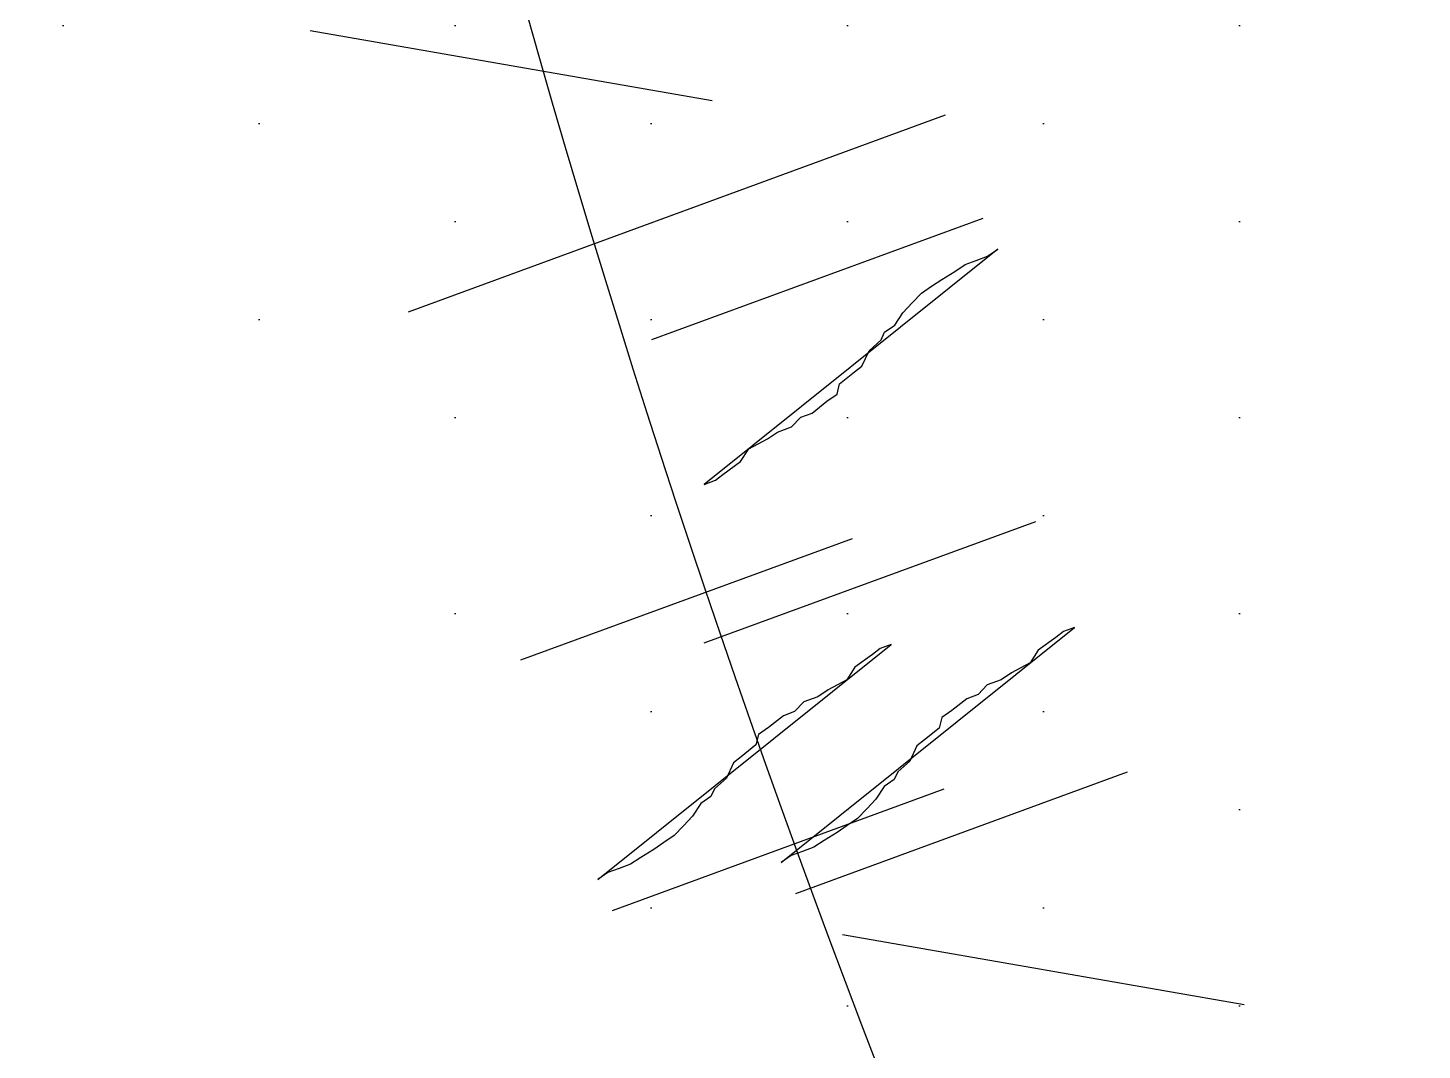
# Model space of a CAD drawing. Extents: x 3694 to 117786, y 20013 to 108631.
# Drawn here: x 25842.6 to 25922.1, y 31781.5 to 31839.8 of the extents above; entities that cross this region are included whole.
import ezdxf

# ---------------------------------------------------------------- set-up
doc = ezdxf.new("R2010")
doc.units = 0
doc.header["$LTSCALE"] = 1000
doc.header["$MEASUREMENT"] = 0
doc.layers.add('家具', color=253, linetype='Continuous')

msp = doc.modelspace()

# ---------------------------------------------------------------- hatches: boundary and pattern name
at = {"layer": '家具'}
h = msp.add_hatch(dxfattribs=at)
h.set_pattern_fill('DOTS', color=8, scale=335.28, angle=-90, style=0)
h.set_pattern_definition([(270, (-1566.307, 12540.708), (-20.955, -10.4775), [0, -20.955])])
edge = h.paths.add_edge_path()
edge.add_spline(control_points=[(25662.777, 31423.875), (25660.953, 31432.931), (25659.17, 31441.962), (25653.734, 31470.369), (25650.301, 31489.66), (25644.358, 31528.062), (25641.902, 31547.102), (25637.306, 31591.673), (25635.43, 31617.278), (25630.671, 31694.982), (25628.646, 31748.087), (25621.734, 31828.789), (25618.792, 31855.841), (25612.716, 31896.461), (25610.413, 31910.007), (25605.131, 31937.078), (25602.127, 31950.665), (25594.767, 31980.141), (25590.333, 31995.866), (25582.625, 32021.996), (25579.416, 32032.546), (25576.24, 32042.985)], knot_values=[0.007594, 0.007594, 0.007594, 0.007594, 1.009332, 1.009332, 3.166904, 3.166904, 5.324476, 5.324476, 8.146714, 8.146714, 13.786985, 13.786985, 16.607121, 16.607121, 18.017189, 18.017189, 19.427256, 19.427256, 21.1184, 21.1184, 22.28816, 22.28816, 22.28816, 22.28816], degree=3, periodic=0)
edge.add_ellipse((27492.811, 32604.789), major_axis=(-1412.244, 1412.244), ratio=1, start_angle=48.557148, end_angle=61.337437, ccw=False)
edge.add_ellipse((27492.811, 32356.958), major_axis=(-1412.244, 1412.244), ratio=1, start_angle=28.662563, end_angle=41.442852, ccw=False)
edge.add_spline(control_points=[(25576.24, 32918.763), (25579.416, 32929.201), (25582.625, 32939.752), (25590.333, 32965.882), (25594.767, 32981.607), (25602.127, 33011.082), (25605.131, 33024.669), (25610.413, 33051.74), (25612.716, 33065.287), (25618.792, 33105.906), (25621.734, 33132.958), (25626.823, 33192.378), (25628.665, 33224.642), (25630.386, 33256.515)], knot_values=[0.007594, 0.007594, 0.007594, 0.007594, 1.177354, 1.177354, 2.868498, 2.868498, 4.278566, 4.278566, 5.688634, 5.688634, 8.508769, 8.508769, 11.917873, 11.917873, 11.917873, 11.917873], degree=3, periodic=0)
edge.add_ellipse((25636.152, 33278.944), major_axis=(16.375, 16.375), ratio=1, start_angle=210.58246, end_angle=224.19648)
edge.add_ellipse((25771.723, 33642.901), major_axis=(-290.107, 290.107), ratio=1, start_angle=115.65651, end_angle=125.45708)
edge.add_ellipse((24991.425, 33119.497), major_axis=(-510.616, 510.616), ratio=1, start_angle=213.721551, end_angle=234.469816, ccw=False)
edge.add_ellipse((21224.429, 32647.692), major_axis=(-3173.046, 3173.046), ratio=1, start_angle=218.357975, end_angle=229.22468, ccw=False)
edge.add_ellipse((24683.472, 31745.345), major_axis=(-756.088, 756.088), ratio=1, start_angle=220.522212, end_angle=246.006973, ccw=False)
edge.add_ellipse((25763.129, 31635.847), major_axis=(-20.775, 20.775), ratio=1, start_angle=-17.31395, end_angle=60.65031)
edge.add_ellipse((26021.409, 31879.249), major_axis=(269.526, 269.526), ratio=1, start_angle=176.25132, end_angle=213.93034)
edge.add_ellipse((26296.874, 31659.291), major_axis=(-269.545, 269.545), ratio=1, start_angle=68.84747, end_angle=70.56357)
edge.add_ellipse((26012.173, 29992.039), major_axis=(1063.437, 1063.437), ratio=1, start_angle=47.255077, end_angle=54.694715)
edge.add_ellipse((25808.486, 31263.72), major_axis=(153.102, 153.102), ratio=1, start_angle=58.23516, end_angle=87.29579)
edge = h.paths.add_edge_path()
edge.add_ellipse((25722.494, 31307.444), major_axis=(-59.621, 59.621), ratio=1, start_angle=82.28214, end_angle=111.86653, ccw=False)
edge.add_ellipse((25771.286, 31335.437), major_axis=(99.196, 99.196), ratio=1, start_angle=154.31922, end_angle=169.30677, ccw=False)
edge.add_ellipse((25896.084, 32846.249), major_axis=(1116.039, 1116.039), ratio=1, start_angle=215.621951, end_angle=236.675883)
edge.add_spline(control_points=[(26215.496, 31300.59), (26215.694, 31298.404), (26216.548, 31288.817), (26217.136, 31278.805), (26217.991, 31269.406)], knot_values=[0, 0, 0, 0, 0.241803, 1.05283, 1.05283, 1.05283, 1.05283], degree=3, periodic=0)
edge.add_ellipse((26255.903, 31272.706), major_axis=(-26.909, 26.909), ratio=1, start_angle=49.72716, end_angle=121.22323)
edge.add_ellipse((25925.72, 35279.249), major_axis=(2868.191, 2868.191), ratio=1, start_angle=221.659547, end_angle=229.540688, ccw=False)
edge = h.paths.add_edge_path()
edge.add_ellipse((25722.494, 33654.304), major_axis=(59.621, 59.621), ratio=1, start_angle=68.13347, end_angle=97.71786, ccw=False)
edge.add_ellipse((25925.72, 29682.499), major_axis=(-2868.191, 2868.191), ratio=1, start_angle=310.455896, end_angle=318.340453, ccw=False)
edge.add_ellipse((26256.079, 33689.006), major_axis=(-26.909, 26.909), ratio=1, start_angle=-31.32365, end_angle=40.01653)
edge.add_spline(control_points=[(26218.167, 33692.312), (26217.831, 33688.615), (26217.556, 33685.18), (26217.31, 33681.917)], knot_values=[0, 0, 0, 0, 0.318986, 0.318986, 0.318986, 0.318986], degree=3, periodic=0)
edge.add_ellipse((25787.822, 30136.051), major_axis=(-2525.632, 2525.632), ratio=1, start_angle=-51.906227, end_angle=-42.875408)
edge = h.paths.add_edge_path()
edge.add_ellipse((25936.381, 33218.451), major_axis=(221.162, 221.162), ratio=1, start_angle=249.06802, end_angle=320.144, ccw=False)
edge.add_ellipse((25845.658, 32959.009), major_axis=(-155.448, 155.448), ratio=1, start_angle=155.11893, end_angle=218.17184, ccw=False)
edge.add_ellipse((26469.11, 32583.909), major_axis=(405.324, 405.324), ratio=1, start_angle=117.886425, end_angle=164.473767)
edge.add_ellipse((25759.097, 32002.767), major_axis=(258.823, 258.823), ratio=1, start_angle=319.49374, end_angle=369.80173, ccw=False)
edge.add_ellipse((26033.543, 31769.302), major_axis=(196.089, 196.089), ratio=1, start_angle=323.30763, end_angle=385.96152, ccw=False)
edge.add_ellipse((25947.612, 31313.071), major_axis=(433.678, 433.678), ratio=1, start_angle=340.121822, end_angle=369.018877, ccw=False)
edge.add_ellipse((10815.442, 32429.689), major_axis=(-11109.226, 11109.226), ratio=1, start_angle=221.285609, end_angle=221.8758327, ccw=False)
edge.add_spline(control_points=[(26493.258, 31411.896), (26486.23, 31411.454), (26479.085, 31411.354), (26471.579, 31411.634)], knot_values=[2.29351, 2.29351, 2.29351, 2.29351, 2.979733, 2.979733, 2.979733, 2.979733], degree=3, periodic=0)
edge.add_spline(control_points=[(26471.579, 31411.634), (26467.36, 31411.792), (26456.005, 31412.52), (26440.029, 31414.579), (26443.69, 31428.325), (26439.951, 31432.101), (26437.174, 31433.679)], knot_values=[2.979733, 2.979733, 2.979733, 2.979733, 3.365456, 3.990522, 4.278466, 4.605763, 4.605763, 4.605763, 4.605763], degree=3, periodic=0)
edge.add_spline(control_points=[(26437.174, 31433.679), (26434.388, 31435.261), (26430.808, 31436.41), (26427.229, 31437.558)], knot_values=[4.605763, 4.605763, 4.605763, 4.605763, 4.934211, 4.934211, 4.934211, 4.934211], degree=3, periodic=0)
edge.add_ellipse((26012.173, 29992.039), major_axis=(-1063.437, 1063.437), ratio=1, start_angle=-61.020506, end_angle=-52.795633)
edge.add_ellipse((26083.494, 31751.848), major_axis=(-212.583, 212.583), ratio=1, start_angle=161.18693, end_angle=194.36645)
edge.add_ellipse((26083.397, 31433.228), major_axis=(217.18, 217.18), ratio=1, start_angle=347.58973, end_angle=388.97478)
edge.add_ellipse((25731.362, 31559.842), major_axis=(331.087, 331.087), ratio=1, start_angle=336.10373, end_angle=362.15361)
edge.add_ellipse((26298.481, 31544.487), major_axis=(-308.614, 308.614), ratio=1, start_angle=-10.26045, end_angle=-2.05338)
edge.add_spline(control_points=[(26001.123, 31863.961), (25992.171, 31856.912), (25969.728, 31839.24), (25979.505, 31902.483), (25956.491, 31937.537), (25929.265, 31997.138), (25961.862, 32062.768), (25942.62, 32144.534), (25926.684, 32231.365), (25867.001, 32267.501), (25858.378, 32323.045), (25825.52, 32311.225), (25824.034, 32328.39), (25823.354, 32337.327)], knot_values=[28.726228, 28.726228, 28.726228, 28.726228, 29.65137, 31.045535, 32.970907, 34.80046, 37.537981, 40.132447, 43.737998, 46.299248, 47.538816, 48.20545, 48.984057, 48.984057, 48.984057, 48.984057], degree=3, periodic=0)
edge.add_ellipse((32110.242, 32499.066), major_axis=(-4446.972, 4446.972), ratio=1, start_angle=42.8462664, end_angle=46.4736959, ccw=False)
edge.add_spline(control_points=[(25825.716, 32735.411), (25827.118, 32749.297), (25830.295, 32773.805), (25873.863, 32804.819), (25894.591, 32873.398), (25930.041, 32937.043), (25918.779, 33008.53), (25955.538, 33031.184), (25987.898, 33118.038), (25988.469, 33096.799)], knot_values=[0, 0, 0, 0, 1.426784, 2.507846, 5.446644, 8.794162, 10.36551, 12.195062, 14.476347, 14.476347, 14.476347, 14.476347], degree=3, periodic=0)
edge.add_ellipse((25595.369, 33351.181), major_axis=(-331.087, 331.087), ratio=1, start_angle=192.09233, end_angle=216.81003)
edge.add_ellipse((25910.204, 33553.267), major_axis=(217.18, 217.18), ratio=1, start_angle=253.93898, end_angle=295.32403)
edge.add_ellipse((25981.505, 33242.728), major_axis=(-212.583, 212.583), ratio=1, start_angle=268.54731, end_angle=274.8553)
edge.add_ellipse((26015.71, 34854.622), major_axis=(-983.775, 983.775), ratio=1, start_angle=141.588156, end_angle=151.911973)
edge.add_spline(control_points=[(26420.433, 33523.522), (26425.943, 33525.33), (26431.453, 33527.138), (26434.042, 33530.521)], knot_values=[4.42753, 4.42753, 4.42753, 4.42753, 4.934211, 4.934211, 4.934211, 4.934211], degree=3, periodic=0)
edge.add_ellipse((25941.613, 33650.242), major_axis=(-358.343, 358.343), ratio=1, start_angle=172.18363, end_angle=211.33518, ccw=False)
h = msp.add_hatch(dxfattribs=at)
h.set_pattern_fill('DOTS', color=8, scale=178.816, angle=-90, style=0)
h.set_pattern_definition([(90, (9862.895, 42244.804), (-11.176, 5.588), [0, -11.176])])
edge = h.paths.add_edge_path(flags=17)
edge.add_ellipse((25770.758, 31940.747), major_axis=(23.26, 23.26), ratio=1, start_angle=292.77437, end_angle=342.57063, ccw=False)
edge.add_ellipse((25877.721, 31891.933), major_axis=(-59.905, 59.905), ratio=1, start_angle=-24.16555, end_angle=19.57519, ccw=False)
edge.add_ellipse((25835.654, 31926.067), major_axis=(32.95, 32.95), ratio=1, start_angle=30.15886, end_angle=95.07845)
edge = h.paths.add_edge_path(flags=17)
edge.add_ellipse((26526.175, 32025.563), major_axis=(481.375, 481.375), ratio=1, start_angle=138.853074, end_angle=139.587726)
edge.add_ellipse((25901.269, 31959.734), major_axis=(38.8, 38.8), ratio=1, start_angle=51.53939, end_angle=123.03374, ccw=False)
edge.add_ellipse((25893.156, 32035.561), major_axis=(15.128, 15.128), ratio=1, start_angle=92.9898, end_angle=229.99778, ccw=False)
edge.add_ellipse((25937.708, 31982.137), major_axis=(-64.198, 64.198), ratio=1, start_angle=-3.25647, end_angle=46.46506)
edge = h.paths.add_edge_path()
edge.add_ellipse((26109.749, 31957.636), major_axis=(-242.037, 242.037), ratio=1, start_angle=51.85022, end_angle=101.46058)
edge.add_spline(control_points=[(25920.629, 31672.333), (25928.571, 31665.752), (25938.677, 31657.376), (25947.264, 31663.005), (25948.987, 31664.594)], knot_values=[0, 0, 0, 0, 1.422385, 1.810205, 1.810205, 1.810205, 1.810205], degree=3, periodic=0)
edge.add_ellipse((26526.175, 32025.563), major_axis=(481.375, 481.375), ratio=1, start_angle=162.428635, end_angle=167.021492, ccw=False)
edge.add_ellipse((26083.138, 31971.614), major_axis=(216.102, 216.102), ratio=1, start_angle=142.0668, end_angle=193.16545, ccw=False)
edge.add_ellipse((26237.106, 32036.468), major_axis=(-331.349, 331.349), ratio=1, start_angle=14.74345, end_angle=57.62897, ccw=False)
edge.add_ellipse((26826.756, 32177.301), major_axis=(706.377, 706.377), ratio=1, start_angle=126.922376, end_angle=129.52687, ccw=False)
edge.add_spline(control_points=[(25837.699, 32317.671), (25833.979, 32317.836), (25822.702, 32315.676), (25819.811, 32303.983), (25817.86, 32296.089)], knot_values=[0, 0, 0, 0, 0.581976, 1.791185, 1.791185, 1.791185, 1.791185], degree=3, periodic=0)
edge.add_ellipse((26267.7, 32046.536), major_axis=(-363.754, 363.754), ratio=1, start_angle=15.98022, end_angle=59.60644)
edge = h.paths.add_edge_path()
edge.add_spline(control_points=[(25861.653, 32298.016), (25857.774, 32305.021), (25852.381, 32314.759), (25840.884, 32317.529), (25837.699, 32317.671)], knot_values=[1.791185, 1.791185, 1.791185, 1.791185, 3.069002, 3.567392, 3.567392, 3.567392, 3.567392], degree=3, periodic=0)
edge.add_ellipse((26826.756, 32177.301), major_axis=(-706.377, 706.377), ratio=1, start_angle=36.922376, end_angle=39.52687)
edge.add_ellipse((25526.807, 32018.323), major_axis=(-281.069, 281.069), ratio=1, start_angle=221.0682, end_angle=264.76642, ccw=False)
edge.add_ellipse((25520.806, 31853.573), major_axis=(-300.796, 300.796), ratio=1, start_angle=205.55674, end_angle=243.85776, ccw=False)
edge.add_ellipse((26526.175, 32025.563), major_axis=(481.375, 481.375), ratio=1, start_angle=162.428635, end_angle=167.021492)
edge.add_spline(control_points=[(25948.987, 31664.594), (25951.602, 31667.007), (25958.73, 31677.025), (25961.856, 31686.854), (25963.954, 31693.448)], knot_values=[1.810205, 1.810205, 1.810205, 1.810205, 2.398758, 3.598447, 3.598447, 3.598447, 3.598447], degree=3, periodic=0)
edge.add_ellipse((25593.651, 31811.451), major_axis=(-274.817, 274.817), ratio=1, start_angle=207.32467, end_angle=252.14849)
edge.add_ellipse((25649.199, 32080.136), major_axis=(-215.184, 215.184), ratio=1, start_angle=207.53249, end_angle=270.7223)
h = msp.add_hatch(dxfattribs=at)
h.set_pattern_fill('DOTS', color=8, scale=111.76, angle=-90, style=0)
h.set_pattern_definition([(270, (49190.761, 122354.9964), (-6.985, -3.4925), [0, -6.985])])
edge = h.paths.add_edge_path()
edge.add_ellipse((25968.45, 31314.913), major_axis=(290.107, 290.107), ratio=1, start_angle=406.03446, end_angle=414.81352, ccw=False)
edge.add_ellipse((26092.251, 31768.25), major_axis=(-97.662, 97.662), ratio=1, start_angle=18.01981, end_angle=63.19686, ccw=False)
edge.add_ellipse((26298.481, 31544.487), major_axis=(308.614, 308.614), ratio=1, start_angle=93.98464, end_angle=111.40515)

# ---------------------------------------------------------------- linework, layer by layer
at = {"layer": '家具', "color": 8, "linetype": 'Continuous'}
for p, q in [((25858.675, 31839.66, 0), (25881.577, 31835.672, 0)), ((25858.675, 31839.66, 0), (25881.577, 31835.672, 0)), ((25858.675, 31839.66, 0), (25881.577, 31835.672, 0)), ((25894.864, 31834.827, 0), (25875.96, 31827.901, 0)), ((25894.864, 31834.827, 0), (25875.96, 31827.901, 0)), ((25894.864, 31834.827, 0), (25875.96, 31827.901, 0)), ((25894.864, 31834.827, 0), (25875.96, 31827.901, 0)), ((25883.155, 31830.537, 0), (25864.252, 31823.611, 0)), ((25883.155, 31830.537, 0), (25864.252, 31823.611, 0)), ((25883.155, 31830.537, 0), (25864.252, 31823.611, 0)), ((25883.155, 31830.537, 0), (25864.252, 31823.611, 0)), ((25897.017, 31828.95, 0), (25878.114, 31822.025, 0)), ((25897.017, 31828.95, 0), (25878.114, 31822.025, 0)), ((25897.017, 31828.95, 0), (25878.114, 31822.025, 0)), ((25897.017, 31828.95, 0), (25878.114, 31822.025, 0)), ((25897.861, 31827.191, 0), (25881.131, 31813.788, 0)), ((25897.861, 31827.191, 0), (25881.131, 31813.788, 0)), ((25897.861, 31827.191, 0), (25881.131, 31813.788, 0)), ((25897.861, 31827.191, 0), (25881.131, 31813.788, 0)), ((25895.996, 31826.326, 0), (25896.637, 31826.561, 0)), ((25895.996, 31826.326, 0), (25896.637, 31826.561, 0)), ((25895.996, 31826.326, 0), (25896.637, 31826.561, 0)), ((25895.996, 31826.326, 0), (25896.637, 31826.561, 0)), ((25896.637, 31826.561, 0), (25897.278, 31826.796, 0)), ((25896.637, 31826.561, 0), (25897.278, 31826.796, 0)), ((25896.637, 31826.561, 0), (25897.278, 31826.796, 0)), ((25896.637, 31826.561, 0), (25897.278, 31826.796, 0)), ((25897.278, 31826.796, 0), (25897.861, 31827.191, 0)), ((25897.278, 31826.796, 0), (25897.861, 31827.191, 0)), ((25897.278, 31826.796, 0), (25897.861, 31827.191, 0)), ((25897.278, 31826.796, 0), (25897.861, 31827.191, 0)), ((25894.671, 31825.477, 0), (25895.413, 31825.931, 0)), ((25894.671, 31825.477, 0), (25895.413, 31825.931, 0)), ((25894.671, 31825.477, 0), (25895.413, 31825.931, 0)), ((25894.671, 31825.477, 0), (25895.413, 31825.931, 0)), ((25895.413, 31825.931, 0), (25895.996, 31826.326, 0)), ((25895.413, 31825.931, 0), (25895.996, 31826.326, 0)), ((25895.413, 31825.931, 0), (25895.996, 31826.326, 0)), ((25895.413, 31825.931, 0), (25895.996, 31826.326, 0)), ((25893.506, 31824.686, 0), (25894.088, 31825.082, 0)), ((25893.506, 31824.686, 0), (25894.088, 31825.082, 0)), ((25893.506, 31824.686, 0), (25894.088, 31825.082, 0)), ((25893.506, 31824.686, 0), (25894.088, 31825.082, 0)), ((25894.088, 31825.082, 0), (25894.671, 31825.477, 0)), ((25894.088, 31825.082, 0), (25894.671, 31825.477, 0)), ((25894.088, 31825.082, 0), (25894.671, 31825.477, 0)), ((25894.088, 31825.082, 0), (25894.671, 31825.477, 0)), ((25892.458, 31823.575, 0), (25892.982, 31824.131, 0)), ((25892.458, 31823.575, 0), (25892.982, 31824.131, 0)), ((25892.458, 31823.575, 0), (25892.982, 31824.131, 0)), ((25892.458, 31823.575, 0), (25892.982, 31824.131, 0)), ((25892.982, 31824.131, 0), (25893.506, 31824.686, 0)), ((25892.982, 31824.131, 0), (25893.506, 31824.686, 0)), ((25892.982, 31824.131, 0), (25893.506, 31824.686, 0)), ((25892.982, 31824.131, 0), (25893.506, 31824.686, 0)), ((25891.993, 31822.859, 0), (25892.458, 31823.575, 0)), ((25891.993, 31822.859, 0), (25892.458, 31823.575, 0)), ((25891.993, 31822.859, 0), (25892.458, 31823.575, 0)), ((25891.993, 31822.859, 0), (25892.458, 31823.575, 0)), ((25891.41, 31822.464, 0), (25891.993, 31822.859, 0)), ((25891.41, 31822.464, 0), (25891.993, 31822.859, 0)), ((25891.41, 31822.464, 0), (25891.993, 31822.859, 0)), ((25891.41, 31822.464, 0), (25891.993, 31822.859, 0)), ((25890.523, 31821.411, 0), (25891.207, 31822.025, 0)), ((25890.523, 31821.411, 0), (25891.207, 31822.025, 0)), ((25890.523, 31821.411, 0), (25891.207, 31822.025, 0)), ((25890.523, 31821.411, 0), (25891.207, 31822.025, 0)), ((25891.207, 31822.025, 0), (25891.41, 31822.464, 0)), ((25891.207, 31822.025, 0), (25891.41, 31822.464, 0)), ((25891.207, 31822.025, 0), (25891.41, 31822.464, 0)), ((25891.207, 31822.025, 0), (25891.41, 31822.464, 0)), ((25890.116, 31820.535, 0), (25890.523, 31821.411, 0)), ((25890.116, 31820.535, 0), (25890.523, 31821.411, 0)), ((25890.116, 31820.535, 0), (25890.523, 31821.411, 0)), ((25890.116, 31820.535, 0), (25890.523, 31821.411, 0)), ((25888.849, 31819.525, 0), (25889.694, 31820.198, 0)), ((25888.849, 31819.525, 0), (25889.694, 31820.198, 0)), ((25888.849, 31819.525, 0), (25889.694, 31820.198, 0)), ((25888.849, 31819.525, 0), (25889.694, 31820.198, 0)), ((25889.694, 31820.198, 0), (25890.116, 31820.535, 0)), ((25889.694, 31820.198, 0), (25890.116, 31820.535, 0)), ((25889.694, 31820.198, 0), (25890.116, 31820.535, 0)), ((25889.694, 31820.198, 0), (25890.116, 31820.535, 0)), ((25888.705, 31818.926, 0), (25888.849, 31819.525, 0)), ((25888.705, 31818.926, 0), (25888.849, 31819.525, 0)), ((25888.705, 31818.926, 0), (25888.849, 31819.525, 0)), ((25888.705, 31818.926, 0), (25888.849, 31819.525, 0)), ((25888.122, 31818.531, 0), (25888.705, 31818.926, 0)), ((25888.122, 31818.531, 0), (25888.705, 31818.926, 0)), ((25888.122, 31818.531, 0), (25888.705, 31818.926, 0)), ((25888.122, 31818.531, 0), (25888.705, 31818.926, 0)), ((25886.636, 31817.623, 0), (25887.278, 31817.858, 0)), ((25886.636, 31817.623, 0), (25887.278, 31817.858, 0)), ((25886.636, 31817.623, 0), (25887.278, 31817.858, 0)), ((25886.636, 31817.623, 0), (25887.278, 31817.858, 0)), ((25887.278, 31817.858, 0), (25888.122, 31818.531, 0)), ((25887.278, 31817.858, 0), (25888.122, 31818.531, 0)), ((25887.278, 31817.858, 0), (25888.122, 31818.531, 0)), ((25887.278, 31817.858, 0), (25888.122, 31818.531, 0)), ((25885.31, 31816.774, 0), (25886.112, 31817.068, 0)), ((25885.31, 31816.774, 0), (25886.112, 31817.068, 0)), ((25885.31, 31816.774, 0), (25886.112, 31817.068, 0)), ((25885.31, 31816.774, 0), (25886.112, 31817.068, 0)), ((25886.112, 31817.068, 0), (25886.636, 31817.623, 0)), ((25886.112, 31817.068, 0), (25886.636, 31817.623, 0)), ((25886.112, 31817.068, 0), (25886.636, 31817.623, 0)), ((25886.112, 31817.068, 0), (25886.636, 31817.623, 0)), ((25883.665, 31815.808, 0), (25884.728, 31816.379, 0)), ((25883.665, 31815.808, 0), (25884.728, 31816.379, 0)), ((25883.665, 31815.808, 0), (25884.728, 31816.379, 0)), ((25883.665, 31815.808, 0), (25884.728, 31816.379, 0)), ((25884.728, 31816.379, 0), (25885.31, 31816.774, 0)), ((25884.728, 31816.379, 0), (25885.31, 31816.774, 0)), ((25884.728, 31816.379, 0), (25885.31, 31816.774, 0)), ((25884.728, 31816.379, 0), (25885.31, 31816.774, 0)), ((25883.2, 31815.092, 0), (25883.665, 31815.808, 0)), ((25883.2, 31815.092, 0), (25883.665, 31815.808, 0)), ((25883.2, 31815.092, 0), (25883.665, 31815.808, 0)), ((25883.2, 31815.092, 0), (25883.665, 31815.808, 0)), ((25882.195, 31814.36, 0), (25883.2, 31815.092, 0)), ((25882.195, 31814.36, 0), (25883.2, 31815.092, 0)), ((25882.195, 31814.36, 0), (25883.2, 31815.092, 0)), ((25882.195, 31814.36, 0), (25883.2, 31815.092, 0)), ((25881.131, 31813.788, 0), (25881.773, 31814.023, 0)), ((25881.131, 31813.788, 0), (25881.773, 31814.023, 0)), ((25881.131, 31813.788, 0), (25881.773, 31814.023, 0)), ((25881.131, 31813.788, 0), (25881.773, 31814.023, 0)), ((25881.773, 31814.023, 0), (25882.195, 31814.36, 0)), ((25881.773, 31814.023, 0), (25882.195, 31814.36, 0)), ((25881.773, 31814.023, 0), (25882.195, 31814.36, 0)), ((25881.773, 31814.023, 0), (25882.195, 31814.36, 0)), ((25881.128, 31804.751, 0), (25900.031, 31811.677, 0)), ((25881.128, 31804.751, 0), (25900.031, 31811.677, 0)), ((25881.128, 31804.751, 0), (25900.031, 31811.677, 0)), ((25881.128, 31804.751, 0), (25900.031, 31811.677, 0)), ((25870.675, 31803.784, 0), (25889.579, 31810.709, 0)), ((25870.675, 31803.784, 0), (25889.579, 31810.709, 0)), ((25870.675, 31803.784, 0), (25889.579, 31810.709, 0)), ((25870.675, 31803.784, 0), (25889.579, 31810.709, 0)), ((25885.512, 31792.238, 0), (25902.242, 31805.642, 0)), ((25885.512, 31792.238, 0), (25902.242, 31805.642, 0)), ((25885.512, 31792.238, 0), (25902.242, 31805.642, 0)), ((25885.512, 31792.238, 0), (25902.242, 31805.642, 0)), ((25901.179, 31805.07, 0), (25900.174, 31804.338, 0)), ((25901.179, 31805.07, 0), (25900.174, 31804.338, 0)), ((25901.179, 31805.07, 0), (25900.174, 31804.338, 0)), ((25901.179, 31805.07, 0), (25900.174, 31804.338, 0)), ((25901.601, 31805.407, 0), (25901.179, 31805.07, 0)), ((25901.601, 31805.407, 0), (25901.179, 31805.07, 0)), ((25901.601, 31805.407, 0), (25901.179, 31805.07, 0)), ((25901.601, 31805.407, 0), (25901.179, 31805.07, 0)), ((25902.242, 31805.642, 0), (25901.601, 31805.407, 0)), ((25902.242, 31805.642, 0), (25901.601, 31805.407, 0)), ((25902.242, 31805.642, 0), (25901.601, 31805.407, 0)), ((25902.242, 31805.642, 0), (25901.601, 31805.407, 0)), ((25875.059, 31791.271, 0), (25891.79, 31804.674, 0)), ((25875.059, 31791.271, 0), (25891.79, 31804.674, 0)), ((25875.059, 31791.271, 0), (25891.79, 31804.674, 0)), ((25875.059, 31791.271, 0), (25891.79, 31804.674, 0)), ((25891.149, 31804.439, 0), (25890.726, 31804.103, 0)), ((25891.149, 31804.439, 0), (25890.726, 31804.103, 0)), ((25891.149, 31804.439, 0), (25890.726, 31804.103, 0)), ((25891.149, 31804.439, 0), (25890.726, 31804.103, 0)), ((25891.79, 31804.674, 0), (25891.149, 31804.439, 0)), ((25891.79, 31804.674, 0), (25891.149, 31804.439, 0)), ((25891.79, 31804.674, 0), (25891.149, 31804.439, 0)), ((25891.79, 31804.674, 0), (25891.149, 31804.439, 0)), ((25900.174, 31804.338, 0), (25899.709, 31803.622, 0)), ((25900.174, 31804.338, 0), (25899.709, 31803.622, 0)), ((25900.174, 31804.338, 0), (25899.709, 31803.622, 0)), ((25900.174, 31804.338, 0), (25899.709, 31803.622, 0)), ((25890.726, 31804.103, 0), (25889.721, 31803.371, 0)), ((25890.726, 31804.103, 0), (25889.721, 31803.371, 0)), ((25890.726, 31804.103, 0), (25889.721, 31803.371, 0)), ((25890.726, 31804.103, 0), (25889.721, 31803.371, 0)), ((25899.709, 31803.622, 0), (25898.645, 31803.051, 0)), ((25899.709, 31803.622, 0), (25898.645, 31803.051, 0)), ((25899.709, 31803.622, 0), (25898.645, 31803.051, 0)), ((25899.709, 31803.622, 0), (25898.645, 31803.051, 0)), ((25889.721, 31803.371, 0), (25889.256, 31802.655, 0)), ((25889.721, 31803.371, 0), (25889.256, 31802.655, 0)), ((25889.721, 31803.371, 0), (25889.256, 31802.655, 0)), ((25889.721, 31803.371, 0), (25889.256, 31802.655, 0)), ((25898.645, 31803.051, 0), (25898.062, 31802.655, 0)), ((25898.645, 31803.051, 0), (25898.062, 31802.655, 0)), ((25898.645, 31803.051, 0), (25898.062, 31802.655, 0)), ((25898.645, 31803.051, 0), (25898.062, 31802.655, 0)), ((25888.192, 31802.083, 0), (25887.61, 31801.688, 0)), ((25888.192, 31802.083, 0), (25887.61, 31801.688, 0)), ((25888.192, 31802.083, 0), (25887.61, 31801.688, 0)), ((25888.192, 31802.083, 0), (25887.61, 31801.688, 0)), ((25889.256, 31802.655, 0), (25888.192, 31802.083, 0)), ((25889.256, 31802.655, 0), (25888.192, 31802.083, 0)), ((25889.256, 31802.655, 0), (25888.192, 31802.083, 0)), ((25889.256, 31802.655, 0), (25888.192, 31802.083, 0)), ((25897.261, 31802.362, 0), (25896.736, 31801.807, 0)), ((25897.261, 31802.362, 0), (25896.736, 31801.807, 0)), ((25897.261, 31802.362, 0), (25896.736, 31801.807, 0)), ((25897.261, 31802.362, 0), (25896.736, 31801.807, 0)), ((25898.062, 31802.655, 0), (25897.261, 31802.362, 0)), ((25898.062, 31802.655, 0), (25897.261, 31802.362, 0)), ((25898.062, 31802.655, 0), (25897.261, 31802.362, 0)), ((25898.062, 31802.655, 0), (25897.261, 31802.362, 0)), ((25886.808, 31801.394, 0), (25886.284, 31800.839, 0)), ((25886.808, 31801.394, 0), (25886.284, 31800.839, 0)), ((25886.808, 31801.394, 0), (25886.284, 31800.839, 0)), ((25886.808, 31801.394, 0), (25886.284, 31800.839, 0)), ((25887.61, 31801.688, 0), (25886.808, 31801.394, 0)), ((25887.61, 31801.688, 0), (25886.808, 31801.394, 0)), ((25887.61, 31801.688, 0), (25886.808, 31801.394, 0)), ((25887.61, 31801.688, 0), (25886.808, 31801.394, 0)), ((25896.095, 31801.572, 0), (25895.25, 31800.899, 0)), ((25896.095, 31801.572, 0), (25895.25, 31800.899, 0)), ((25896.095, 31801.572, 0), (25895.25, 31800.899, 0)), ((25896.095, 31801.572, 0), (25895.25, 31800.899, 0)), ((25896.736, 31801.807, 0), (25896.095, 31801.572, 0)), ((25896.736, 31801.807, 0), (25896.095, 31801.572, 0)), ((25896.736, 31801.807, 0), (25896.095, 31801.572, 0)), ((25896.736, 31801.807, 0), (25896.095, 31801.572, 0)), ((25885.643, 31800.604, 0), (25884.798, 31799.931, 0)), ((25885.643, 31800.604, 0), (25884.798, 31799.931, 0)), ((25885.643, 31800.604, 0), (25884.798, 31799.931, 0)), ((25885.643, 31800.604, 0), (25884.798, 31799.931, 0)), ((25886.284, 31800.839, 0), (25885.643, 31800.604, 0)), ((25886.284, 31800.839, 0), (25885.643, 31800.604, 0)), ((25886.284, 31800.839, 0), (25885.643, 31800.604, 0)), ((25886.284, 31800.839, 0), (25885.643, 31800.604, 0)), ((25894.668, 31800.503, 0), (25894.523, 31799.905, 0)), ((25894.668, 31800.503, 0), (25894.523, 31799.905, 0)), ((25894.668, 31800.503, 0), (25894.523, 31799.905, 0)), ((25894.668, 31800.503, 0), (25894.523, 31799.905, 0)), ((25895.25, 31800.899, 0), (25894.668, 31800.503, 0)), ((25895.25, 31800.899, 0), (25894.668, 31800.503, 0)), ((25895.25, 31800.899, 0), (25894.668, 31800.503, 0)), ((25895.25, 31800.899, 0), (25894.668, 31800.503, 0)), ((25884.215, 31799.536, 0), (25884.071, 31798.937, 0)), ((25884.215, 31799.536, 0), (25884.071, 31798.937, 0)), ((25884.215, 31799.536, 0), (25884.071, 31798.937, 0)), ((25884.215, 31799.536, 0), (25884.071, 31798.937, 0)), ((25884.798, 31799.931, 0), (25884.215, 31799.536, 0)), ((25884.798, 31799.931, 0), (25884.215, 31799.536, 0)), ((25884.798, 31799.931, 0), (25884.215, 31799.536, 0)), ((25884.798, 31799.931, 0), (25884.215, 31799.536, 0)), ((25894.523, 31799.905, 0), (25893.68, 31799.232, 0)), ((25894.523, 31799.905, 0), (25893.68, 31799.232, 0)), ((25894.523, 31799.905, 0), (25893.68, 31799.232, 0)), ((25894.523, 31799.905, 0), (25893.68, 31799.232, 0)), ((25884.071, 31798.937, 0), (25883.227, 31798.264, 0)), ((25884.071, 31798.937, 0), (25883.227, 31798.264, 0)), ((25884.071, 31798.937, 0), (25883.227, 31798.264, 0)), ((25884.071, 31798.937, 0), (25883.227, 31798.264, 0)), ((25893.257, 31798.895, 0), (25892.851, 31798.019, 0)), ((25893.257, 31798.895, 0), (25892.851, 31798.019, 0)), ((25893.257, 31798.895, 0), (25892.851, 31798.019, 0)), ((25893.257, 31798.895, 0), (25892.851, 31798.019, 0)), ((25893.68, 31799.232, 0), (25893.257, 31798.895, 0)), ((25893.68, 31799.232, 0), (25893.257, 31798.895, 0)), ((25893.68, 31799.232, 0), (25893.257, 31798.895, 0)), ((25893.68, 31799.232, 0), (25893.257, 31798.895, 0)), ((25882.805, 31797.928, 0), (25882.398, 31797.051, 0)), ((25882.805, 31797.928, 0), (25882.398, 31797.051, 0)), ((25882.805, 31797.928, 0), (25882.398, 31797.051, 0)), ((25882.805, 31797.928, 0), (25882.398, 31797.051, 0)), ((25883.227, 31798.264, 0), (25882.805, 31797.928, 0)), ((25883.227, 31798.264, 0), (25882.805, 31797.928, 0)), ((25883.227, 31798.264, 0), (25882.805, 31797.928, 0)), ((25883.227, 31798.264, 0), (25882.805, 31797.928, 0)), ((25892.851, 31798.019, 0), (25892.167, 31797.405, 0)), ((25892.851, 31798.019, 0), (25892.167, 31797.405, 0)), ((25892.851, 31798.019, 0), (25892.167, 31797.405, 0)), ((25892.851, 31798.019, 0), (25892.167, 31797.405, 0)), ((25886.357, 31790.48, 0), (25905.26, 31797.405, 0)), ((25886.357, 31790.48, 0), (25905.26, 31797.405, 0)), ((25886.357, 31790.48, 0), (25905.26, 31797.405, 0)), ((25886.357, 31790.48, 0), (25905.26, 31797.405, 0)), ((25892.167, 31797.405, 0), (25891.963, 31796.966, 0)), ((25892.167, 31797.405, 0), (25891.963, 31796.966, 0)), ((25892.167, 31797.405, 0), (25891.963, 31796.966, 0)), ((25892.167, 31797.405, 0), (25891.963, 31796.966, 0)), ((25875.904, 31789.512, 0), (25894.808, 31796.438, 0)), ((25875.904, 31789.512, 0), (25894.808, 31796.438, 0)), ((25875.904, 31789.512, 0), (25894.808, 31796.438, 0)), ((25875.904, 31789.512, 0), (25894.808, 31796.438, 0)), ((25881.714, 31796.437, 0), (25881.511, 31795.999, 0)), ((25881.714, 31796.437, 0), (25881.511, 31795.999, 0)), ((25881.714, 31796.437, 0), (25881.511, 31795.999, 0)), ((25881.714, 31796.437, 0), (25881.511, 31795.999, 0)), ((25882.398, 31797.051, 0), (25881.714, 31796.437, 0)), ((25882.398, 31797.051, 0), (25881.714, 31796.437, 0)), ((25882.398, 31797.051, 0), (25881.714, 31796.437, 0)), ((25882.398, 31797.051, 0), (25881.714, 31796.437, 0)), ((25891.381, 31796.571, 0), (25890.916, 31795.855, 0)), ((25891.381, 31796.571, 0), (25890.916, 31795.855, 0)), ((25891.381, 31796.571, 0), (25890.916, 31795.855, 0)), ((25891.381, 31796.571, 0), (25890.916, 31795.855, 0)), ((25891.963, 31796.966, 0), (25891.381, 31796.571, 0)), ((25891.963, 31796.966, 0), (25891.381, 31796.571, 0)), ((25891.963, 31796.966, 0), (25891.381, 31796.571, 0)), ((25891.963, 31796.966, 0), (25891.381, 31796.571, 0)), ((25880.928, 31795.603, 0), (25880.463, 31794.887, 0)), ((25880.928, 31795.603, 0), (25880.463, 31794.887, 0)), ((25880.928, 31795.603, 0), (25880.463, 31794.887, 0)), ((25880.928, 31795.603, 0), (25880.463, 31794.887, 0)), ((25881.511, 31795.999, 0), (25880.928, 31795.603, 0)), ((25881.511, 31795.999, 0), (25880.928, 31795.603, 0)), ((25881.511, 31795.999, 0), (25880.928, 31795.603, 0)), ((25881.511, 31795.999, 0), (25880.928, 31795.603, 0)), ((25890.916, 31795.855, 0), (25890.392, 31795.299, 0)), ((25890.916, 31795.855, 0), (25890.392, 31795.299, 0)), ((25890.916, 31795.855, 0), (25890.392, 31795.299, 0)), ((25890.916, 31795.855, 0), (25890.392, 31795.299, 0)), ((25880.463, 31794.887, 0), (25879.939, 31794.332, 0)), ((25880.463, 31794.887, 0), (25879.939, 31794.332, 0)), ((25880.463, 31794.887, 0), (25879.939, 31794.332, 0)), ((25880.463, 31794.887, 0), (25879.939, 31794.332, 0)), ((25889.868, 31794.744, 0), (25889.285, 31794.348, 0)), ((25889.868, 31794.744, 0), (25889.285, 31794.348, 0)), ((25889.868, 31794.744, 0), (25889.285, 31794.348, 0)), ((25889.868, 31794.744, 0), (25889.285, 31794.348, 0)), ((25890.392, 31795.299, 0), (25889.868, 31794.744, 0)), ((25890.392, 31795.299, 0), (25889.868, 31794.744, 0)), ((25890.392, 31795.299, 0), (25889.868, 31794.744, 0)), ((25890.392, 31795.299, 0), (25889.868, 31794.744, 0)), ((25879.939, 31794.332, 0), (25879.415, 31793.776, 0)), ((25879.939, 31794.332, 0), (25879.415, 31793.776, 0)), ((25879.939, 31794.332, 0), (25879.415, 31793.776, 0)), ((25879.939, 31794.332, 0), (25879.415, 31793.776, 0)), ((25888.703, 31793.953, 0), (25887.96, 31793.499, 0)), ((25888.703, 31793.953, 0), (25887.96, 31793.499, 0)), ((25888.703, 31793.953, 0), (25887.96, 31793.499, 0)), ((25888.703, 31793.953, 0), (25887.96, 31793.499, 0)), ((25889.285, 31794.348, 0), (25888.703, 31793.953, 0)), ((25889.285, 31794.348, 0), (25888.703, 31793.953, 0)), ((25889.285, 31794.348, 0), (25888.703, 31793.953, 0)), ((25889.285, 31794.348, 0), (25888.703, 31793.953, 0)), ((25878.833, 31793.381, 0), (25878.25, 31792.985, 0)), ((25878.833, 31793.381, 0), (25878.25, 31792.985, 0)), ((25878.833, 31793.381, 0), (25878.25, 31792.985, 0)), ((25878.833, 31793.381, 0), (25878.25, 31792.985, 0)), ((25879.415, 31793.776, 0), (25878.833, 31793.381, 0)), ((25879.415, 31793.776, 0), (25878.833, 31793.381, 0)), ((25879.415, 31793.776, 0), (25878.833, 31793.381, 0)), ((25879.415, 31793.776, 0), (25878.833, 31793.381, 0)), ((25887.96, 31793.499, 0), (25887.377, 31793.104, 0)), ((25887.96, 31793.499, 0), (25887.377, 31793.104, 0)), ((25887.96, 31793.499, 0), (25887.377, 31793.104, 0)), ((25887.96, 31793.499, 0), (25887.377, 31793.104, 0)), ((25877.507, 31792.531, 0), (25876.925, 31792.136, 0)), ((25877.507, 31792.531, 0), (25876.925, 31792.136, 0)), ((25877.507, 31792.531, 0), (25876.925, 31792.136, 0)), ((25877.507, 31792.531, 0), (25876.925, 31792.136, 0)), ((25878.25, 31792.985, 0), (25877.507, 31792.531, 0)), ((25878.25, 31792.985, 0), (25877.507, 31792.531, 0)), ((25878.25, 31792.985, 0), (25877.507, 31792.531, 0)), ((25878.25, 31792.985, 0), (25877.507, 31792.531, 0)), ((25886.094, 31792.634, 0), (25885.512, 31792.238, 0)), ((25886.094, 31792.634, 0), (25885.512, 31792.238, 0)), ((25886.094, 31792.634, 0), (25885.512, 31792.238, 0)), ((25886.094, 31792.634, 0), (25885.512, 31792.238, 0)), ((25886.736, 31792.869, 0), (25886.094, 31792.634, 0)), ((25886.736, 31792.869, 0), (25886.094, 31792.634, 0)), ((25886.736, 31792.869, 0), (25886.094, 31792.634, 0)), ((25886.736, 31792.869, 0), (25886.094, 31792.634, 0)), ((25887.377, 31793.104, 0), (25886.736, 31792.869, 0)), ((25887.377, 31793.104, 0), (25886.736, 31792.869, 0)), ((25887.377, 31793.104, 0), (25886.736, 31792.869, 0)), ((25887.377, 31793.104, 0), (25886.736, 31792.869, 0)), ((25875.642, 31791.666, 0), (25875.059, 31791.271, 0)), ((25875.642, 31791.666, 0), (25875.059, 31791.271, 0)), ((25875.642, 31791.666, 0), (25875.059, 31791.271, 0)), ((25875.642, 31791.666, 0), (25875.059, 31791.271, 0)), ((25876.283, 31791.901, 0), (25875.642, 31791.666, 0)), ((25876.283, 31791.901, 0), (25875.642, 31791.666, 0)), ((25876.283, 31791.901, 0), (25875.642, 31791.666, 0)), ((25876.283, 31791.901, 0), (25875.642, 31791.666, 0)), ((25876.925, 31792.136, 0), (25876.283, 31791.901, 0)), ((25876.925, 31792.136, 0), (25876.283, 31791.901, 0)), ((25876.925, 31792.136, 0), (25876.283, 31791.901, 0)), ((25876.925, 31792.136, 0), (25876.283, 31791.901, 0)), ((25911.913, 31784.132, 0), (25889.011, 31788.12, 0)), ((25911.913, 31784.132, 0), (25889.011, 31788.12, 0)), ((25911.913, 31784.132, 0), (25889.011, 31788.12, 0)), ((25911.913, 31784.132, 0), (25889.011, 31788.12, 0))]:
    msp.add_line(p, q, dxfattribs=at)
at = {"layer": '家具'}
for centre, radius, start, end in [((26526.175, 32025.563, 0), 680.767, 183.506522, 212.021492), ((26109.749, 31957.636, 0), 342.292, 186.85022, 236.46058)]:
    msp.add_arc(centre, radius, start, end, dxfattribs=at)

doc.saveas('drawing.dxf')
